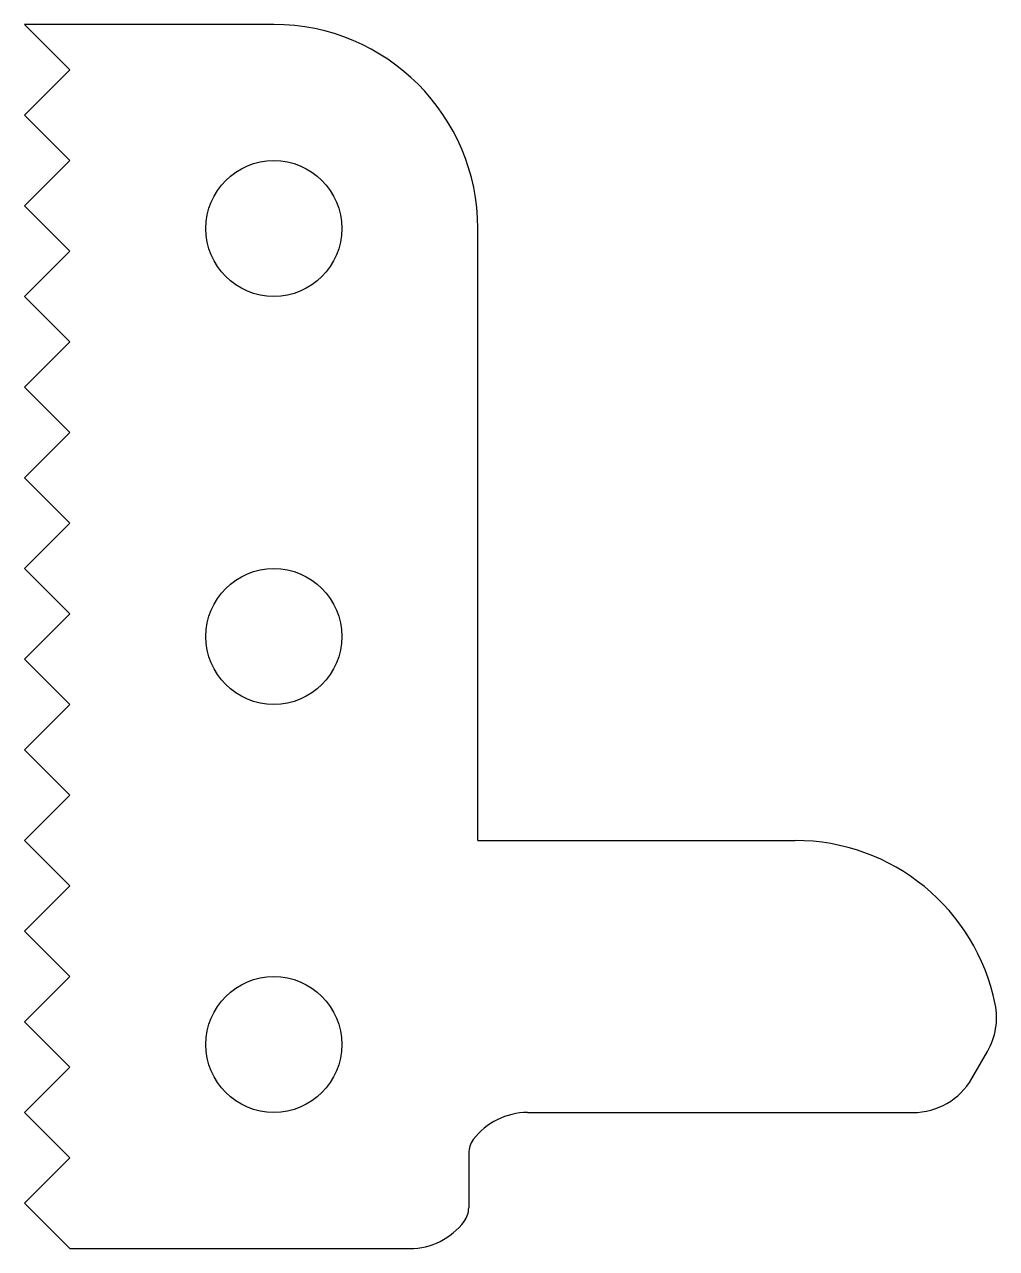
# Model space of a CAD drawing. Header units: millimetres. Extents: x 10.4 to 31.9, y 264.1 to 291.1.
import ezdxf

# ---------------------------------------------------------------- set-up
doc = ezdxf.new("R2010")
doc.units = ezdxf.units.MM
doc.layers.add('Default', color=7, linetype='Continuous')

# ---------------------------------------------------------------- blocks, each defined once
blk = doc.blocks.new('SE')
at = {"layer": 'Default', "color": 7, "linetype": 'Continuous'}
blk.add_line((10.417, 265.129), (11.417, 266.129), dxfattribs=at)
blk = doc.blocks.new('SE1')
at = {"layer": 'Default', "color": 7, "linetype": 'Continuous'}
for p, q in [((10.417, 267.129), (11.417, 268.129)), ((11.417, 266.129), (10.417, 267.129))]:
    blk.add_line(p, q, dxfattribs=at)
blk = doc.blocks.new('SE2')
at = {"layer": 'Default', "color": 7, "linetype": 'Continuous'}
for p, q in [((10.417, 269.129), (11.417, 270.129)), ((11.417, 268.129), (10.417, 269.129))]:
    blk.add_line(p, q, dxfattribs=at)
blk = doc.blocks.new('SE3')
at = {"layer": 'Default', "color": 7, "linetype": 'Continuous'}
for p, q in [((10.417, 271.129), (11.417, 272.129)), ((11.417, 270.129), (10.417, 271.129))]:
    blk.add_line(p, q, dxfattribs=at)
blk = doc.blocks.new('SE4')
at = {"layer": 'Default', "color": 7, "linetype": 'Continuous'}
for p, q in [((10.417, 273.129), (11.417, 274.129)), ((11.417, 272.129), (10.417, 273.129))]:
    blk.add_line(p, q, dxfattribs=at)
blk = doc.blocks.new('SE5')
at = {"layer": 'Default', "color": 7, "linetype": 'Continuous'}
for p, q in [((10.417, 275.129), (11.417, 276.129)), ((11.417, 274.129), (10.417, 275.129))]:
    blk.add_line(p, q, dxfattribs=at)
blk = doc.blocks.new('SE6')
at = {"layer": 'Default', "color": 7, "linetype": 'Continuous'}
for p, q in [((10.417, 277.129), (11.417, 278.129)), ((11.417, 276.129), (10.417, 277.129))]:
    blk.add_line(p, q, dxfattribs=at)
blk = doc.blocks.new('SE7')
at = {"layer": 'Default', "color": 7, "linetype": 'Continuous'}
for p, q in [((10.417, 279.129), (11.417, 280.129)), ((11.417, 278.129), (10.417, 279.129))]:
    blk.add_line(p, q, dxfattribs=at)
blk = doc.blocks.new('SE8')
at = {"layer": 'Default', "color": 7, "linetype": 'Continuous'}
for p, q in [((10.417, 281.129), (11.417, 282.129)), ((11.417, 280.129), (10.417, 281.129))]:
    blk.add_line(p, q, dxfattribs=at)
blk = doc.blocks.new('SE9')
at = {"layer": 'Default', "color": 7, "linetype": 'Continuous'}
for p, q in [((10.417, 283.129), (11.417, 284.129)), ((11.417, 282.129), (10.417, 283.129))]:
    blk.add_line(p, q, dxfattribs=at)
blk = doc.blocks.new('SE10')
at = {"layer": 'Default', "color": 7, "linetype": 'Continuous'}
for p, q in [((10.417, 285.129), (11.417, 286.129)), ((11.417, 284.129), (10.417, 285.129))]:
    blk.add_line(p, q, dxfattribs=at)
blk = doc.blocks.new('SE11')
at = {"layer": 'Default', "color": 7, "linetype": 'Continuous'}
for p, q in [((10.417, 287.129), (11.417, 288.129)), ((11.417, 286.129), (10.417, 287.129))]:
    blk.add_line(p, q, dxfattribs=at)
blk = doc.blocks.new('SE12')
at = {"layer": 'Default', "color": 7, "linetype": 'Continuous'}
for p, q in [((10.417, 289.129), (11.417, 290.129)), ((11.417, 288.129), (10.417, 289.129))]:
    blk.add_line(p, q, dxfattribs=at)
blk = doc.blocks.new('SE13')
at = {"layer": 'Default', "color": 7, "linetype": 'Continuous'}
blk.add_line((11.417, 290.129), (10.417, 291.129), dxfattribs=at)
blk = doc.blocks.new('SE14')
at = {"layer": 'Default', "color": 7, "linetype": 'Continuous'}
blk.add_line((11.417, 264.129), (10.417, 265.129), dxfattribs=at)

msp = doc.modelspace()

# ---------------------------------------------------------------- linework, layer by layer
at = {"layer": 'Default', "color": 7, "linetype": 'Continuous'}
for p, q in [((15.917, 291.129), (10.417, 291.129)), ((20.417, 273.129), (20.417, 286.629)), ((20.417, 273.129), (27.417, 273.129)), ((31.314, 267.879), (31.657, 268.473)), ((21.515, 267.129), (30.015, 267.129)), ((20.216, 266.23), (20.216, 265.028)), ((11.417, 264.129), (18.917, 264.129))]:
    msp.add_line(p, q, dxfattribs=at)
for centre in [(15.917, 286.629), (15.917, 277.629), (15.917, 268.629)]:
    msp.add_circle(centre, 1.5, dxfattribs=at)
for centre, radius, start, end in [((15.917, 286.629), 4.5, 0, 90), ((27.417, 268.629), 4.5, 11.4096, 90), ((30.358, 269.223), 1.5, 330, 11.4096), ((30.015, 268.629), 1.5, 270, 330), ((21.515, 265.629), 1.5, 90, 143.0383), ((20.716, 266.23), 0.5, 143.0383, 180), ((19.716, 265.028), 0.5, 323.0383, 0), ((18.917, 265.629), 1.5, 270, 323.0383)]:
    msp.add_arc(centre, radius, start, end, dxfattribs=at)

# ---------------------------------------------------------------- block references
at = {"layer": 'Default'}
for name in ['SE13', 'SE12', 'SE11', 'SE10', 'SE9', 'SE8', 'SE7', 'SE6', 'SE5', 'SE4', 'SE3', 'SE2', 'SE1', 'SE', 'SE14']:
    msp.add_blockref(name, (0, 0), dxfattribs=at)

doc.saveas('drawing.dxf')
